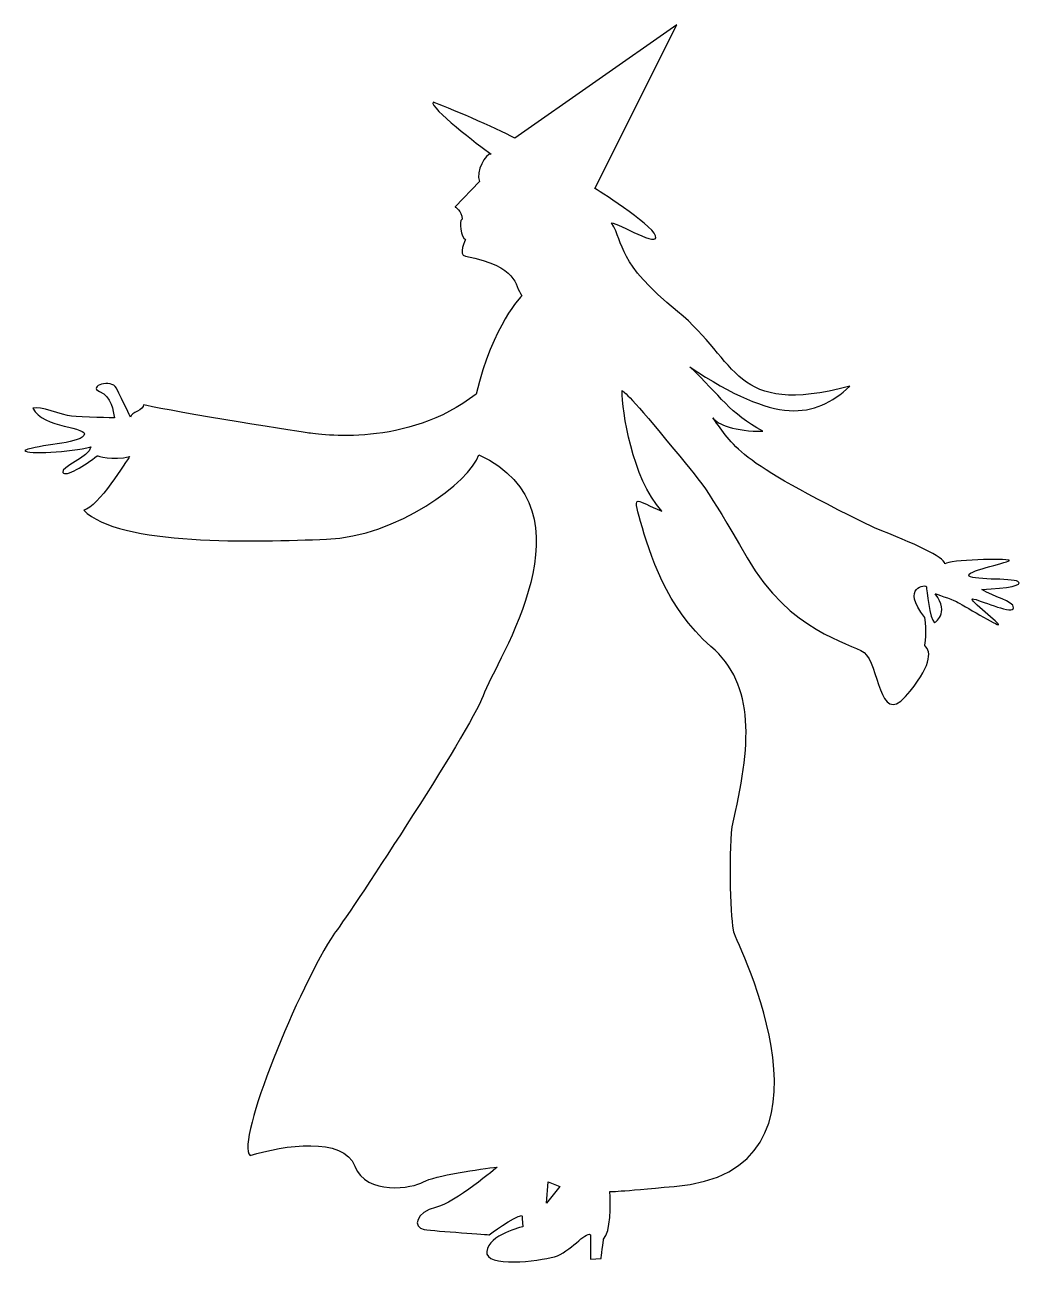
# Model space of a CAD drawing. Header units: centimetres. Extents: x -9.1 to 9.2, y -11.5 to 11.4.
import ezdxf

# ---------------------------------------------------------------- set-up
doc = ezdxf.new("R2010")
doc.units = ezdxf.units.CM
doc.header["$MEASUREMENT"] = 0
doc.layers.add('Camada 1', color=7, linetype='Continuous')

msp = doc.modelspace()

# ---------------------------------------------------------------- linework, layer by layer
at = {"layer": 'Camada 1'}
for points, knots in [([(-0.1334, 9.28115), (-0.1334, 9.28115), (2.83916, 11.36524), (2.83916, 11.36524), (2.83916, 11.36524), (2.83916, 11.36524), (1.33672, 8.36026), (1.33672, 8.36026), (1.33672, 8.36026), (1.33672, 8.36026), (2.37037, 7.71415), (2.45138, 7.48796), (2.45138, 7.48796), (2.53237, 7.26177), (1.7732, 7.71415), (1.64379, 7.73029), (1.64379, 7.73029), (1.88599, 7.32635), (1.72425, 7.01946), (2.85532, 6.09858), (2.85532, 6.09858), (3.98636, 5.1777), (3.85719, 4.15979), (6.02191, 4.72534), (6.02191, 4.72534), (5.35937, 4.12765), (4.68121, 4.01462), (3.08165, 5.08083), (3.08165, 5.08083), (3.64704, 4.54775), (3.80825, 4.22453), (4.42235, 3.90148), (4.42235, 3.90148), (3.92152, 3.88534), (3.58272, 4.03065), (3.50173, 4.14381), (3.50173, 4.14381), (3.90538, 3.62687), (3.84079, 3.40094), (6.47401, 2.1247), (6.47401, 2.1247), (7.2009, 1.83392), (7.75012, 1.59146), (7.76629, 1.46229), (7.76629, 1.46229), (7.84701, 1.54301), (8.89733, 1.55918), (8.94578, 1.52687), (8.94578, 1.52687), (8.99423, 1.49459), (8.20249, 1.34912), (8.20249, 1.25226), (8.20249, 1.25226), (8.20249, 1.1554), (8.99423, 1.20381), (9.10723, 1.13923), (9.10723, 1.13923), (9.22023, 1.07465), (8.92962, 1.00993), (8.44495, 0.99379), (8.44495, 0.99379), (8.65487, 0.84845), (9.02648, 0.78387), (9.02648, 0.65457), (9.02648, 0.65457), (9.02648, 0.52527), (8.47697, 0.76773), (8.29938, 0.81618), (8.29938, 0.81618), (8.12177, 0.86463), (8.7356, 0.39623), (8.75176, 0.34766), (8.75176, 0.34766), (8.7679, 0.29908), (8.07332, 0.71903), (7.97645, 0.76761), (7.97645, 0.76761), (7.87956, 0.81619), (7.58868, 0.91308), (7.58868, 0.91308), (7.58868, 0.91308), (7.86316, 0.54145), (7.57254, 0.37997), (7.57254, 0.37997), (7.57254, 0.37997), (7.49179, 0.44455), (7.42723, 0.99367), (7.42723, 1.04225), (7.42723, 1.04225), (7.42723, 1.09083), (6.9428, 1.04225), (7.39492, 0.47686), (7.39492, 0.47686), (7.44337, 0.23453), (7.39492, -0.04008), (7.39492, -0.04008), (7.39492, -0.04008), (7.52409, -0.15311), (7.52409, -0.42772), (7.0394, -0.977), (7.0394, -0.977), (6.55476, -1.52625), (6.5545, -0.36317), (6.27999, -0.16928), (6.27999, -0.16928), (6.00551, 0.02463), (4.92315, 0.20225), (4.13144, 1.57549), (4.13144, 1.57549), (3.33973, 2.94873), (3.3723, 2.85187), (2.66134, 3.72417), (2.66134, 3.72417), (1.9503, 4.59638), (1.83729, 4.64483), (1.83729, 4.64483), (1.83729, 4.64483), (1.83729, 4.27333), (2.01517, 3.0454), (2.56439, 2.43156), (2.56439, 2.43156), (2.09587, 2.60931), (2.01514, 2.80333), (2.17662, 2.23781), (2.17662, 2.23781), (2.3381, 1.67229), (2.64541, 0.65452), (3.46916, -0.05631), (3.46916, -0.05631), (4.29289, -0.76717), (4.21187, -1.8654), (3.85667, -3.36781), (3.85667, -3.36781), (3.79211, -3.9332), (3.84053, -5.12885), (3.88898, -5.30644), (3.88898, -5.30644), (3.93743, -5.48403), (6.11828, -9.71739), (2.79048, -9.97573), (2.79048, -9.97573), (1.77271, -10.07262), (1.61126, -10.07262), (1.61126, -10.07262), (1.61126, -10.07262), (1.6274, -10.29865), (1.62716, -10.81536), (1.49797, -10.94479), (1.49797, -10.94479), (1.49797, -10.96119), (1.44955, -11.30028), (1.44955, -11.30028), (1.44955, -11.30028), (1.44955, -11.30028), (1.2558, -11.31642), (1.2558, -11.31642), (1.2558, -11.31642), (1.2558, -11.31642), (1.2558, -10.86406), (1.2558, -10.86406), (1.2558, -10.86406), (1.15891, -10.79948), (0.88443, -11.18725), (0.59352, -11.268), (0.59352, -11.268), (0.30261, -11.34872), (-0.68246, -11.47816), (-0.65015, -11.17111), (-0.65015, -11.17111), (-0.61784, -10.86409), (0.01226, -10.71873), (0.01226, -10.71873), (0.01226, -10.71873), (0.01226, -10.60573), (-0.00388, -10.50884), (-0.00388, -10.50884), (-0.00388, -10.50884), (-0.14935, -10.52495), (-0.60171, -10.86407), (-0.60171, -10.86407), (-0.60171, -10.86407), (-0.60171, -10.86407), (-1.57104, -10.79949), (-1.79723, -10.76718), (-1.79723, -10.76718), (-2.02342, -10.73487), (-1.9427, -10.44399), (-1.5872, -10.36324), (-1.5872, -10.36324), (-1.23171, -10.28252), (-0.45629, -9.62024), (-0.45629, -9.62024), (-0.45629, -9.62024), (-0.74707, -9.65255), (-1.6195, -9.78145), (-1.81339, -9.89472), (-1.81339, -9.89472), (-2.00728, -10.00801), (-2.86344, -10.15332), (-3.07347, -9.6041), (-3.07347, -9.6041), (-3.2835, -9.05488), (-4.36612, -9.21606), (-4.99599, -9.41008), (-4.99599, -9.41008), (-5.27036, -9.15171), (-4.09111, -6.2922), (-3.44487, -5.32288), (-3.44487, -5.32288), (-3.29983, -5.16114), (-0.95723, -1.62345), (-0.7149, -0.96093), (-0.7149, -0.96093), (-0.47257, -0.29839), (1.40134, 2.44772), (-0.79562, 3.46563), (-0.79562, 3.46563), (-0.95723, 2.96483), (-2.29819, 1.96319), (-3.59057, 1.91477), (-3.59057, 1.91477), (-4.88295, 1.86632), (-7.41917, 1.78534), (-8.04914, 2.44775), (-8.04914, 2.44775), (-7.79064, 2.4962), (-7.25743, 3.3685), (-7.20898, 3.43322), (-7.20898, 3.43322), (-7.51603, 3.3525), (-7.80681, 3.44936), (-7.80681, 3.44936), (-7.80681, 3.44936), (-8.01684, 3.27175), (-8.38823, 3.04542), (-8.43681, 3.14244), (-8.43681, 3.14244), (-8.48536, 3.23946), (-7.95215, 3.41705), (-7.91984, 3.61096), (-7.91984, 3.61096), (-8.29151, 3.51405), (-9.09923, 3.4656), (-9.13154, 3.54633), (-9.13154, 3.54633), (-8.87304, 3.65936), (-8.16234, 3.65936), (-8.04918, 3.82094), (-8.04918, 3.82094), (-7.93602, 3.98255), (-8.80859, 3.95024), (-8.9862, 4.32174), (-8.9862, 4.32174), (-8.8569, 4.37019), (-8.45312, 4.19244), (-8.27537, 4.1763), (-8.27537, 4.1763), (-8.09762, 4.16016), (-7.48366, 4.14399), (-7.48366, 4.14399), (-7.48366, 4.14399), (-7.5161, 4.27329), (-7.53224, 4.53163), (-7.75843, 4.62865), (-7.75843, 4.62865), (-7.98462, 4.72567), (-7.53848, 4.86701), (-7.45151, 4.6931), (-7.45151, 4.6931), (-7.32221, 4.43463), (-7.19304, 4.16002), (-7.19304, 4.16002), (-7.19304, 4.16002), (-7.1769, 4.24088), (-6.95058, 4.28932), (-6.95058, 4.38634), (-6.95058, 4.38634), (-6.7891, 4.32176), (-4.18807, 3.90168), (-3.94573, 3.86937), (-3.94573, 3.86937), (-3.7034, 3.83706), (-2.11997, 3.59476), (-0.84386, 4.58023), (-0.84386, 4.58023), (-0.53694, 5.85647), (-0.00426, 6.38919), (-0.00426, 6.38919), (-0.00426, 6.38919), (-0.1497, 6.58308), (-0.05271, 6.92227), (-1.03817, 7.11619), (-1.03817, 7.11619), (-1.18364, 7.13233), (-1.03817, 7.42311), (-1.03817, 7.42311), (-1.03817, 7.42311), (-1.11905, 7.45555), (-1.1676, 7.76246), (-1.10289, 7.79474), (-1.10289, 7.79474), (-1.10289, 7.95632), (-1.23206, 8.02091), (-1.23206, 8.02091), (-1.23206, 8.02091), (-1.23206, 8.02091), (-0.7797, 8.48943), (-0.7797, 8.48943), (-0.7797, 8.48943), (-0.86056, 8.66718), (-0.66654, 9.0064), (-0.56967, 8.99023), (-0.56967, 8.99023), (-0.79586, 9.15171), (-1.70061, 9.84653), (-1.63599, 9.94342), (-1.63599, 9.94342), (-1.40978, 9.86254), (-0.4726, 9.47517), (-0.1334, 9.28115)], [0, 0, 0, 0, 0.01234568, 0.01234568, 0.01234568, 0.01234568, 0.02469136, 0.02469136, 0.02469136, 0.02469136, 0.03703704, 0.03703704, 0.03703704, 0.03703704, 0.04938272, 0.04938272, 0.04938272, 0.04938272, 0.0617284, 0.0617284, 0.0617284, 0.0617284, 0.07407407, 0.07407407, 0.07407407, 0.07407407, 0.08641975, 0.08641975, 0.08641975, 0.08641975, 0.09876543, 0.09876543, 0.09876543, 0.09876543, 0.11111111, 0.11111111, 0.11111111, 0.11111111, 0.12345679, 0.12345679, 0.12345679, 0.12345679, 0.13580247, 0.13580247, 0.13580247, 0.13580247, 0.14814815, 0.14814815, 0.14814815, 0.14814815, 0.16049383, 0.16049383, 0.16049383, 0.16049383, 0.17283951, 0.17283951, 0.17283951, 0.17283951, 0.18518519, 0.18518519, 0.18518519, 0.18518519, 0.19753086, 0.19753086, 0.19753086, 0.19753086, 0.20987654, 0.20987654, 0.20987654, 0.20987654, 0.22222222, 0.22222222, 0.22222222, 0.22222222, 0.2345679, 0.2345679, 0.2345679, 0.2345679, 0.24691358, 0.24691358, 0.24691358, 0.24691358, 0.25925926, 0.25925926, 0.25925926, 0.25925926, 0.27160494, 0.27160494, 0.27160494, 0.27160494, 0.28395062, 0.28395062, 0.28395062, 0.28395062, 0.2962963, 0.2962963, 0.2962963, 0.2962963, 0.30864198, 0.30864198, 0.30864198, 0.30864198, 0.32098765, 0.32098765, 0.32098765, 0.32098765, 0.33333333, 0.33333333, 0.33333333, 0.33333333, 0.34567901, 0.34567901, 0.34567901, 0.34567901, 0.35802469, 0.35802469, 0.35802469, 0.35802469, 0.37037037, 0.37037037, 0.37037037, 0.37037037, 0.38271605, 0.38271605, 0.38271605, 0.38271605, 0.39506173, 0.39506173, 0.39506173, 0.39506173, 0.40740741, 0.40740741, 0.40740741, 0.40740741, 0.41975309, 0.41975309, 0.41975309, 0.41975309, 0.43209877, 0.43209877, 0.43209877, 0.43209877, 0.44444444, 0.44444444, 0.44444444, 0.44444444, 0.45679012, 0.45679012, 0.45679012, 0.45679012, 0.4691358, 0.4691358, 0.4691358, 0.4691358, 0.48148148, 0.48148148, 0.48148148, 0.48148148, 0.49382716, 0.49382716, 0.49382716, 0.49382716, 0.50617284, 0.50617284, 0.50617284, 0.50617284, 0.51851852, 0.51851852, 0.51851852, 0.51851852, 0.5308642, 0.5308642, 0.5308642, 0.5308642, 0.54320988, 0.54320988, 0.54320988, 0.54320988, 0.55555556, 0.55555556, 0.55555556, 0.55555556, 0.56790123, 0.56790123, 0.56790123, 0.56790123, 0.58024691, 0.58024691, 0.58024691, 0.58024691, 0.59259259, 0.59259259, 0.59259259, 0.59259259, 0.60493827, 0.60493827, 0.60493827, 0.60493827, 0.61728395, 0.61728395, 0.61728395, 0.61728395, 0.62962963, 0.62962963, 0.62962963, 0.62962963, 0.64197531, 0.64197531, 0.64197531, 0.64197531, 0.65432099, 0.65432099, 0.65432099, 0.65432099, 0.66666667, 0.66666667, 0.66666667, 0.66666667, 0.67901235, 0.67901235, 0.67901235, 0.67901235, 0.69135802, 0.69135802, 0.69135802, 0.69135802, 0.7037037, 0.7037037, 0.7037037, 0.7037037, 0.71604938, 0.71604938, 0.71604938, 0.71604938, 0.72839506, 0.72839506, 0.72839506, 0.72839506, 0.74074074, 0.74074074, 0.74074074, 0.74074074, 0.75308642, 0.75308642, 0.75308642, 0.75308642, 0.7654321, 0.7654321, 0.7654321, 0.7654321, 0.77777778, 0.77777778, 0.77777778, 0.77777778, 0.79012346, 0.79012346, 0.79012346, 0.79012346, 0.80246914, 0.80246914, 0.80246914, 0.80246914, 0.81481481, 0.81481481, 0.81481481, 0.81481481, 0.82716049, 0.82716049, 0.82716049, 0.82716049, 0.83950617, 0.83950617, 0.83950617, 0.83950617, 0.85185185, 0.85185185, 0.85185185, 0.85185185, 0.86419753, 0.86419753, 0.86419753, 0.86419753, 0.87654321, 0.87654321, 0.87654321, 0.87654321, 0.88888889, 0.88888889, 0.88888889, 0.88888889, 0.90123457, 0.90123457, 0.90123457, 0.90123457, 0.91358025, 0.91358025, 0.91358025, 0.91358025, 0.92592593, 0.92592593, 0.92592593, 0.92592593, 0.9382716, 0.9382716, 0.9382716, 0.9382716, 0.95061728, 0.95061728, 0.95061728, 0.95061728, 0.96296296, 0.96296296, 0.96296296, 0.96296296, 0.97530864, 0.97530864, 0.97530864, 0.97530864, 1, 1, 1, 1]), ([(0.44815, -10.28257), (0.44815, -10.28257), (0.69061, -9.97576), (0.69061, -9.97576), (0.69061, -9.97576), (0.69061, -9.97576), (0.48045, -9.89474), (0.48045, -9.89474), (0.48045, -9.89474), (0.48045, -9.89474), (0.44815, -10.28257), (0.44815, -10.28257)], [0, 0, 0, 0, 0.25, 0.25, 0.25, 0.25, 0.5, 0.5, 0.5, 0.5, 1, 1, 1, 1])]:
    msp.add_open_spline(points, degree=3, knots=knots, dxfattribs=at)

doc.saveas('drawing.dxf')
